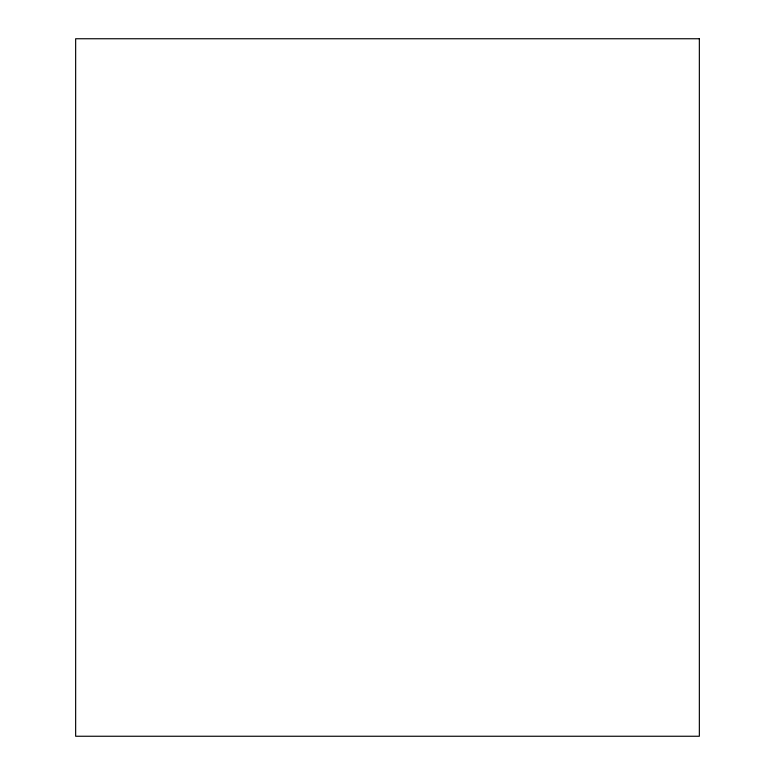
<?xml version="1.0" encoding="UTF-8"?>
<svg xmlns="http://www.w3.org/2000/svg" width="775" height="775" viewBox="0 0 775 775"><rect width="100%" height="100%" fill="white"/><g stroke="black" fill="none" stroke-linecap="round" stroke-linejoin="round"><path stroke-width="1.16" d="M699.35 38.75L75.65 38.75L75.65 736.25L699.35 736.25L699.35 38.75"/></g></svg>
